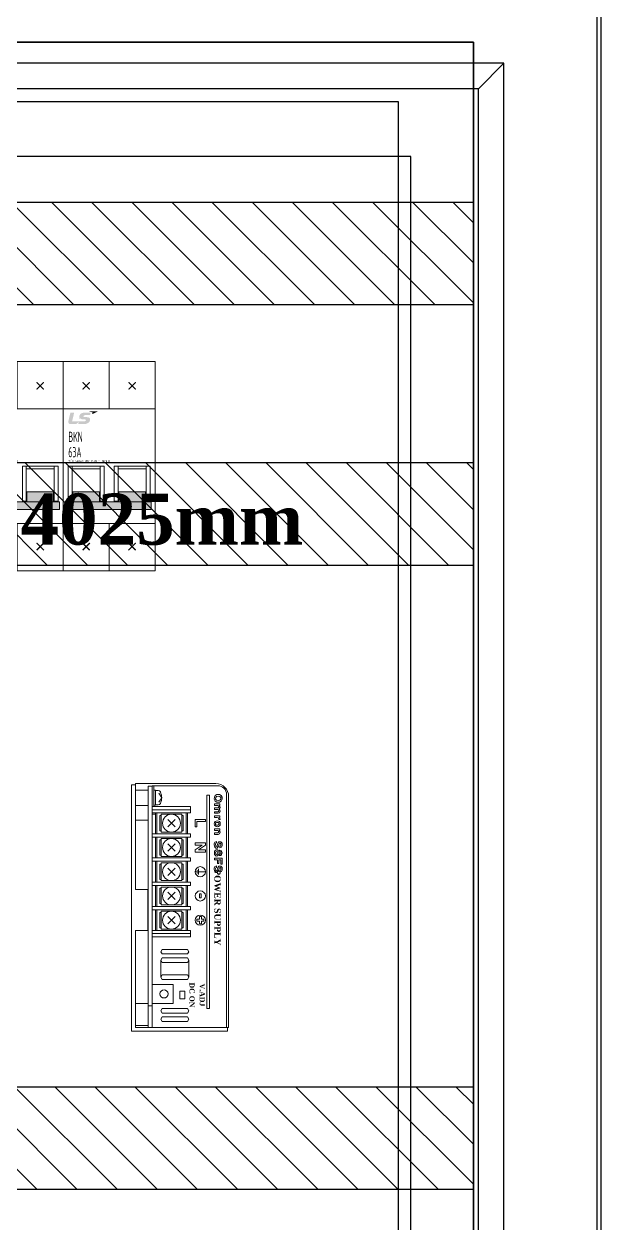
# Model space of a CAD drawing. Header units: millimetres. Extents: x 0 to 3565, y 0 to 2487.
# Drawn here: x 2766.3 to 2992.3, y 1769.7 to 2239.5 of the extents above; entities that cross this region are included whole.
import ezdxf
from ezdxf.enums import TextEntityAlignment as Align

# ---------------------------------------------------------------- set-up
doc = ezdxf.new("R2010")
doc.units = ezdxf.units.MM
doc.layers.add('2', color=2, linetype='Continuous')
doc.layers.add('hw_Text', color=7, linetype='Continuous', lineweight=13)
doc.styles.add('Tahoma', font='timesbd.ttf', dxfattribs={"height": 50})
doc.styles.add('WD_IEC', font='isocp2.shx')

# ---------------------------------------------------------------- blocks, each defined once
blk = doc.blocks.new('*U478')
at = {"ltscale": 100}
h = blk.add_hatch(dxfattribs=at)
h.set_pattern_fill('ANSI31', color=253, scale=3.5, angle=-90, style=0)
h.set_pattern_definition([(315, (295, -0.0001), (7.85772, 7.85772), [])])
h.paths.add_polyline_path([(-102.5, 40), (-102.5, 0), (597.5, 0), (597.5, 40)])
at = {"color": 253, "ltscale": 150}
blk.add_lwpolyline([(-102.5, 40), (-102.5, 0), (597.5, 0), (597.5, 40)], close=True, dxfattribs=at)
at = {"color": 253, "ltscale": 5, "style": 'Tahoma'}
blk.add_attdef('SIZE2', text='', height=20, dxfattribs=at).set_placement((247.5, 18), align=Align.MIDDLE_CENTER)
blk = doc.blocks.new('*U12926')
at = {"color": 20, "linetype": 'ByBlock', "lineweight": 9, "const_width": 0.5}
for points in [[(-1.41, 1.41), (1.41, -1.41)], [(-1.41, -1.41), (1.41, 1.41)]]:
    blk.add_lwpolyline(points, dxfattribs=at)
blk = doc.blocks.new('*U442')
h = blk.add_hatch(color=10)
edge = h.paths.add_edge_path()
edge.add_spline(control_points=[(10.5597, 6.7227), (10.5597, 6.7227), (15.5292, 6.7227), (15.5292, 6.7227), (15.5292, 6.7227), (12.5227, 5.194), (12.5227, 5.194), (12.5227, 5.194), (12.6282, 5.6846), (12.6608, 5.831), (12.6957, 5.9856), (12.6412, 6.0887), (12.451, 6.1474), (12.2549, 6.2072), (10.5597, 6.7227), (10.5597, 6.7227)], knot_values=[0, 0, 0, 0, 1, 1, 1, 2, 2, 2, 3, 3, 3, 4, 4, 4, 5, 5, 5, 5], degree=3, periodic=0)
h = blk.add_hatch(color=152)
edge = h.paths.add_edge_path()
edge.add_spline(control_points=[(8.564, 2.4685), (8.9563, 2.4685), (9.1808, 2.3695), (9.1808, 2.1071), (9.1808, 1.9364), (9.0647, 1.7112), (8.9598, 1.6289), (8.7187, 1.4434), (8.5071, 1.4239), (7.3804, 1.4239), (7.3804, 1.4239), (1.9845, 1.4239), (1.9845, 1.4239), (1.9845, 1.4239), (3.0765, 6), (3.0765, 6), (3.0765, 6), (1.2699, 6), (1.2699, 6), (1.1455, 6), (1.099, 5.9656), (1.0613, 5.8181), (1.0613, 5.8181), (0.0442, 1.6058), (0.0442, 1.6058), (-0.1471, 0.7691), (0.2857, 0), (1.2486, 0), (2.2111, 0), (2.7619, 0), (3.5799, 0), (4.1541, 0), (4.8861, 0.4936), (5.2879, 1.0618), (5.3385, 1.1329), (5.4271, 1.146), (5.3916, 0.9943), (5.3208, 0.6944), (5.236, 0.3324), (5.2144, 0.2429), (5.1738, 0.067), (5.266, 0), (5.3495, 0), (5.3495, 0), (7.4326, 0), (8.0953, 0), (10.4251, 0), (11.3139, 1.1151), (11.4147, 2.4436), (11.4656, 3.1179), (10.9845, 3.6322), (9.6483, 3.6322), (9.6483, 3.6322), (8.9865, 3.6322), (8.6221, 3.6322), (8.2547, 3.6322), (7.8802, 3.7638), (7.8802, 4.0914), (7.8802, 4.4268), (8.308, 4.7296), (8.8585, 4.7296), (8.8585, 4.7296), (11.3596, 4.7296), (11.3596, 4.7296), (11.3596, 4.7296), (11.5587, 5.5206), (11.6019, 5.7037), (11.6558, 5.9342), (11.5877, 6), (11.4182, 6), (11.4182, 6), (8.3288, 6), (8.3288, 6), (6.5328, 6), (5.7269, 4.8013), (5.7269, 3.9445), (5.7269, 3.0871), (6.4178, 2.4697), (8.1984, 2.4697), (8.1984, 2.4697), (8.564, 2.4685), (8.564, 2.4685)], knot_values=[0, 0, 0, 0, 1, 1, 1, 2, 2, 2, 3, 3, 3, 4, 4, 4, 5, 5, 5, 6, 6, 6, 7, 7, 7, 8, 8, 8, 9, 9, 9, 10, 10, 10, 11, 11, 11, 12, 12, 12, 13, 13, 13, 14, 14, 14, 15, 15, 15, 16, 16, 16, 17, 17, 17, 18, 18, 18, 19, 19, 19, 20, 20, 20, 21, 21, 21, 22, 22, 22, 23, 23, 23, 24, 24, 24, 25, 25, 25, 26, 26, 26, 27, 27, 27, 27], degree=3, periodic=0)
at = {"layer": 'Defpoints', "color": 2, "linetype": 'ByBlock', "lineweight": 9}
blk.add_line((5.7544, 3), (5.7544, 3), dxfattribs=at)
blk = doc.blocks.new('*U470')
at = {"linetype": 'ByBlock', "lineweight": 9}
h = blk.add_hatch(color=253, dxfattribs=at)
h.dxf.hatch_style = 1
h.paths.add_polyline_path([(34.5, -17), (34.5, -14), (1.5, -14), (1.5, -17)])
h = blk.add_hatch(color=254, dxfattribs=at)
h.dxf.hatch_style = 1
h.paths.add_polyline_path([(14.25, -14), (14.25, -10), (3.75, -10), (3.75, -14)])
h = blk.add_hatch(color=254, dxfattribs=at)
h.dxf.hatch_style = 1
h.paths.add_polyline_path([(32.25, -14), (32.25, -10), (21.75, -10), (21.75, -14)])
at = {"color": 0, "linetype": 'ByBlock', "lineweight": 9}
for p, q in [((18, 22.5), (18, 41)), ((18, -22.5), (18, -41))]:
    blk.add_line(p, q, dxfattribs=at)
at = {"color": 0, "linetype": 'ByBlock', "lineweight": 18}
for points in [[(0, -41), (36, -41), (36, 41), (0, 41)], [(0, -22.5), (36, -22.5), (36, 22.5), (0, 22.5)]]:
    blk.add_lwpolyline(points, close=True, dxfattribs=at)
at = {"color": 0, "linetype": 'ByBlock', "lineweight": 9}
for points in [[(14.5, -1), (14.5, 0), (3.5, 0), (3.5, -1), (3.5, 0), (2, 0), (2, -13.75), (3.5, -13.75), (3.5, -1), (14.5, -1), (14.5, -13.75), (16, -13.75), (16, 0), (14.5, 0)], [(32.5, -1), (32.5, 0), (21.5, 0), (21.5, -1), (21.5, 0), (20, 0), (20, -13.75), (21.5, -13.75), (21.5, -1), (32.5, -1), (32.5, -13.75), (34, -13.75), (34, 0), (32.5, 0)], [(1.5, -14), (34.5, -14), (34.5, -17), (1.5, -17)], [(3.75, -10), (14.25, -10), (14.25, -14), (3.75, -14)], [(21.75, -10), (32.25, -10), (32.25, -14), (21.75, -14)]]:
    blk.add_lwpolyline(points, close=True, dxfattribs=at)
for p in [(9, 31.5), (27, 31.5)]:
    blk.add_blockref('*U12926', p, dxfattribs=at)
at = {"color": 0, "linetype": 'ByBlock', "lineweight": -2, "xscale": 0.75, "yscale": 0.75, "zscale": 0.75}
blk.add_blockref('*U442', (2, 16.5), dxfattribs=at)
at = {"color": 0, "linetype": 'ByBlock', "lineweight": 9, "xscale": -1, "rotation": 180}
for p in [(9, -31.5), (27, -31.5)]:
    blk.add_blockref('*U12926', p, dxfattribs=at)
at = {"layer": 'Defpoints', "color": 8, "style": 'WD_IEC', "width": 0.75}
blk.add_text('MCB Series:BKN; BKN-c; BKN-b', height=1, dxfattribs=at).set_placement((2, 1.5))
at = {"layer": 'hw_Text', "style": 'WD_IEC', "width": 0.5, "flags": 12}
blk.add_attdef('TYPE', (2, 9.5), '', height=4, dxfattribs=at)
at = {"layer": 'hw_Text', "color": 1, "style": 'WD_IEC', "width": 0.5, "flags": 12}
blk.add_attdef('RATE', (2, 3.5), '', height=4, dxfattribs=at)
blk = doc.blocks.new('*U479')
at = {"ltscale": 100}
h = blk.add_hatch(dxfattribs=at)
h.set_pattern_fill('ANSI31', color=253, scale=3.5, angle=-90, style=0)
h.set_pattern_definition([(315, (622.597, -0.0002), (7.85772, 7.85772), [])])
h.paths.add_polyline_path([(225.1, 40), (225.1, 0), (597.5, 0), (597.5, 40)])
at = {"color": 253, "ltscale": 150}
blk.add_lwpolyline([(225.1, 40), (225.1, 0), (597.5, 0), (597.5, 40)], close=True, dxfattribs=at)
at = {"color": 253, "ltscale": 5, "style": 'Tahoma'}
blk.add_attdef('SIZE2', text='', height=20, dxfattribs=at).set_placement((411.3, 18), align=Align.MIDDLE_CENTER)
blk = doc.blocks.new('*U480')
at = {"ltscale": 100}
h = blk.add_hatch(dxfattribs=at)
h.set_pattern_fill('ANSI31', color=253, scale=3.5, angle=-90, style=0)
h.set_pattern_definition([(315, (-223.195, 8e-05), (7.85772, 7.85772), [])])
h.paths.add_polyline_path([(-361.6, 40), (-361.6, 0), (338.4, 0), (338.4, 40)])
at = {"color": 253, "ltscale": 150}
blk.add_lwpolyline([(-361.6, 40), (-361.6, 0), (338.4, 0), (338.4, 40)], close=True, dxfattribs=at)
at = {"color": 253, "ltscale": 5, "style": 'Tahoma'}
blk.add_attdef('SIZE2', text='', height=20, dxfattribs=at).set_placement((-11.6, 18), align=Align.MIDDLE_CENTER)
blk = doc.blocks.new('*U471')
at = {"color": 0, "lineweight": 5}
for p, q in [((0, 48), (0, -48)), ((1.5, 48), (0, 48)), ((1.5, 48.5), (1.5, 7)), ((33, 48.5), (1.5, 48.5)), ((6.5, -47), (6.5, 47.5)), ((6.5, 47.5), (8.1, 47.5)), ((33.7, 47.7), (8.1, 47.7)), ((8.1, 47.7), (8.1, -38.5)), ((8.1, 47.7), (8.1, -47)), ((8.7, 47.7), (8.7, 39.5)), ((6.5, 46), (1.5, 46)), ((9.4, 45.95), (8.7, 45.95)), ((9.4, 45.95), (9.4, 40.05)), ((10.37, 45.8), (9.4, 45.8)), ((11.8, 43), (10.72, 44.8)), ((11.8, 43), (10.72, 41.2)), ((37.2, -47), (37.2, 44.2)), ((37.2, -47), (37.2, 44.2)), ((38, -47), (38, 43.5)), ((38, -47), (38, 43.5)), ((1.5, 40), (6.5, 40)), ((8.1, 39.5), (23.1, 39.5)), ((23.1, 38.2), (8.1, 38.2)), ((8.7, 40.05), (9.4, 40.05)), ((10.37, 40.2), (9.4, 40.2)), ((23.1, 39.5), (23.1, 37.1)), ((1.5, 34.2), (6.5, 34.2)), ((23.1, 37.1), (8.1, 37.1)), ((8.1, 36.5), (9.3, 36.5)), ((9.3, 28.9), (9.3, 37.1)), ((9.3, 28.9), (9.3, 37.1)), ((9.9, 28.9), (9.9, 37.1)), ((11, 36), (11, 30)), ((11.52, 36), (11, 36)), ((11.52, 36.5), (11.52, 29.5)), ((19.67, 36.5), (11.52, 36.5)), ((17.05, 31.55), (14.15, 34.45)), ((14.15, 31.55), (17.05, 34.45)), ((19.67, 29.5), (19.67, 36.5)), ((20.2, 36), (19.67, 36)), ((20.2, 30), (20.2, 36)), ((21.3, 28.9), (21.3, 37.1)), ((21.9, 28.9), (21.9, 37.1)), ((8.1, 28.9), (23.1, 28.9)), ((11, 30), (11.52, 30)), ((11.52, 29.5), (19.67, 29.5)), ((19.67, 30), (20.2, 30)), ((23.1, 28.9), (23.1, 27.6)), ((23.1, 27.6), (8.1, 27.6)), ((9.3, 19.4), (9.3, 27.6)), ((9.3, 19.4), (9.3, 27.6)), ((9.9, 19.4), (9.9, 27.6)), ((11, 26.5), (11, 20.5)), ((11.52, 26.5), (11, 26.5)), ((11.52, 27), (11.52, 20)), ((19.67, 27), (11.52, 27)), ((17.05, 22.05), (14.15, 24.95)), ((14.15, 22.05), (17.05, 24.95)), ((19.67, 20), (19.67, 27)), ((20.2, 26.5), (19.67, 26.5)), ((20.2, 20.5), (20.2, 26.5)), ((21.3, 19.4), (21.3, 27.6)), ((21.9, 19.4), (21.9, 27.6)), ((8.1, 19.4), (23.1, 19.4)), ((11, 20.5), (11.52, 20.5)), ((11.52, 20), (19.67, 20)), ((19.67, 20.5), (20.2, 20.5)), ((23.1, 19.4), (23.1, 18.1)), ((23.1, 18.1), (8.1, 18.1)), ((9.3, 9.9), (9.3, 18.1)), ((9.3, 9.9), (9.3, 18.1)), ((9.9, 9.9), (9.9, 18.1)), ((11, 17), (11, 11)), ((11.52, 17), (11, 17)), ((19.67, 17.5), (11.52, 17.5)), ((11.52, 17.5), (11.52, 10.5)), ((17.05, 12.55), (14.15, 15.45)), ((14.15, 12.55), (17.05, 15.45)), ((19.67, 10.5), (19.67, 17.5)), ((20.2, 17), (19.67, 17)), ((20.2, 11), (20.2, 17)), ((21.3, 9.9), (21.3, 18.1)), ((21.9, 9.9), (21.9, 18.1)), ((25.13, 14.21), (25.13, 13.79)), ((25.63, 14.65), (25.63, 13.35)), ((26.13, 15.1), (26.13, 12.9)), ((8.1, 9.9), (23.1, 9.9)), ((11, 11), (11.52, 11)), ((11.52, 10.5), (19.67, 10.5)), ((19.67, 11), (20.2, 11)), ((23.1, 9.9), (23.1, 8.6)), ((28.64, 14), (26.13, 14)), ((6.3, 7), (1.5, 7)), ((6.3, -9), (6.3, 7)), ((23.1, 8.6), (8.1, 8.6)), ((9.3, 0.4), (9.3, 8.6)), ((9.3, 0.4), (9.3, 8.6)), ((9.9, 0.4), (9.9, 8.6)), ((11.52, 7.5), (11, 7.5)), ((11, 7.5), (11, 1.5)), ((11.52, 8), (11.52, 1)), ((19.67, 8), (11.52, 8)), ((17.05, 3.05), (14.15, 5.95)), ((14.15, 3.05), (17.05, 5.95)), ((19.67, 1), (19.67, 8)), ((20.2, 7.5), (19.67, 7.5)), ((20.2, 1.5), (20.2, 7.5)), ((21.3, 0.4), (21.3, 8.6)), ((21.9, 0.4), (21.9, 8.6)), ((8.1, 0.4), (23.1, 0.4)), ((11, 1.5), (11.52, 1.5)), ((11.52, 1), (19.67, 1)), ((19.67, 1.5), (20.2, 1.5)), ((23.1, 0.4), (23.1, -0.9)), ((23.1, -0.9), (8.1, -0.9)), ((9.3, -9.1), (9.3, -0.9)), ((9.3, -9.1), (9.3, -0.9)), ((9.9, -9.1), (9.9, -0.9)), ((11, -2), (11, -8)), ((11.52, -2), (11, -2)), ((11.52, -1.5), (11.52, -8.5)), ((19.67, -1.5), (11.52, -1.5)), ((17.05, -6.45), (14.15, -3.55)), ((14.15, -6.45), (17.05, -3.55)), ((19.67, -8.5), (19.67, -1.5)), ((20.2, -2), (19.67, -2)), ((20.2, -8), (20.2, -2)), ((21.3, -9.1), (21.3, -0.9)), ((21.9, -9.1), (21.9, -0.9)), ((1.5, -9), (1.5, -47)), ((1.5, -9), (6.3, -9)), ((23.1, -9.1), (8.1, -9.1)), ((11, -8), (11.52, -8)), ((11.52, -8.5), (19.67, -8.5)), ((19.67, -8), (20.2, -8)), ((23.1, -10.2), (23.1, -9.1)), ((8.1, -10.2), (23.1, -10.2)), ((23.1, -11.5), (8.1, -11.5)), ((23.1, -10.2), (23.1, -11.5)), ((11.9, -16.44), (11.4, -17.34)), ((11.4, -17.34), (11.9, -18.24)), ((21.9, -16.44), (11.9, -16.44)), ((11.9, -18.24), (21.9, -18.24)), ((22.4, -17.34), (21.9, -16.44)), ((21.9, -18.24), (22.4, -17.34)), ((11.9, -19.76), (11.4, -20.66)), ((11.4, -20.66), (11.9, -21.56)), ((21.9, -19.76), (11.9, -19.76)), ((11.9, -21.56), (21.9, -21.56)), ((22.4, -20.66), (21.9, -19.76)), ((21.9, -21.56), (22.4, -20.66)), ((11.9, -26.4), (11.4, -27.3)), ((11.4, -27.3), (11.9, -28.2)), ((21.9, -26.4), (11.9, -26.4)), ((22.4, -27.3), (21.9, -26.4)), ((21.9, -28.2), (22.4, -27.3)), ((16.3, -30.18), (8.1, -30.18)), ((11.9, -28.2), (21.9, -28.2)), ((16.3, -37.58), (16.3, -30.18)), ((18.9, -32.8), (18.9, -35.8)), ((20.9, -32.8), (18.9, -32.8)), ((20.9, -35.8), (20.9, -32.8)), ((8.1, -37.58), (16.3, -37.58)), ((18.9, -35.8), (20.9, -35.8)), ((1.5, -37.7), (6.5, -37.7)), ((6.5, -38.5), (8.1, -38.5)), ((11.9, -39.6), (11.4, -40.5)), ((11.4, -40.5), (11.9, -41.4)), ((21.9, -39.6), (11.9, -39.6)), ((11.9, -41.4), (21.9, -41.4)), ((22.4, -40.5), (21.9, -39.6)), ((21.9, -41.4), (22.4, -40.5)), ((1.5, -46.2), (6.5, -46.2)), ((11.9, -42.9), (11.4, -43.8)), ((11.4, -43.8), (11.9, -44.7)), ((21.9, -42.9), (11.9, -42.9)), ((11.9, -44.7), (21.9, -44.7)), ((22.4, -43.8), (21.9, -42.9)), ((21.9, -44.7), (22.4, -43.8)), ((0, -48), (0, -48.5)), ((37.5, -48.5), (0, -48.5)), ((38, -47), (1.5, -47)), ((37.5, -47), (37.5, -48.5))]:
    blk.add_line(p, q, dxfattribs=at)
at = {"color": 0, "lineweight": 5, "ltscale": 5}
for p, q in [((11.4, -20.66), (11.4, -27.3)), ((22.4, -27.3), (22.4, -20.66))]:
    blk.add_line(p, q, dxfattribs=at)
at = {"color": 0, "lineweight": 5}
for points in [[(29.51, 44.01), (29.51, -39.61), (30.51, -39.61), (30.51, 44.01)], [(34.4, 41.29), (35.04, 41.68), (35.41, 42.36), (35.4, 43.15), (35.02, 43.83), (34.37, 44.19), (33.9, 44.26), (33.43, 44.19), (32.78, 43.83), (32.4, 43.15), (32.39, 42.36), (32.76, 41.68), (33.4, 41.29), (33.9, 41.23), (34.4, 41.29)], [(33.9, 41.9), (34.56, 42.07), (34.9, 42.48), (34.88, 43.03), (34.53, 43.42), (33.9, 43.58), (33.27, 43.42), (32.92, 43.03), (32.9, 42.48), (33.24, 42.07), (33.9, 41.9)], [(25.57, 33.65), (28.9, 33.65), (28.9, 34.46), (24.9, 34.46), (24.9, 31.54), (25.57, 31.54), (25.57, 33.65)], [(33.53, 31.58), (34, 31.69), (34.37, 31.92), (34.62, 32.3), (34.71, 32.77), (34.62, 33.24), (34.37, 33.61), (34, 33.84), (33.53, 33.95), (33.06, 33.84), (32.68, 33.61), (32.43, 33.24), (32.34, 32.77), (32.43, 32.3), (32.68, 31.92), (33.06, 31.69), (33.53, 31.58)], [(32.4, 35.29), (32.4, 35.94), (34.59, 35.94), (34.59, 35.29), (34.37, 35.29), (34.68, 34.52), (34.15, 34.52), (34.03, 35.06), (33.56, 35.29), (32.4, 35.29)], [(33.53, 32.19), (33.81, 32.23), (34.03, 32.36), (34.18, 32.53), (34.24, 32.77), (34.18, 33), (34.03, 33.17), (33.84, 33.27), (33.53, 33.34), (33.24, 33.31), (33.03, 33.17), (32.87, 33), (32.81, 32.77), (32.87, 32.53), (33.03, 32.36), (33.21, 32.26), (33.53, 32.19)], [(28.9, 25.31), (28.9, 24.41), (26.24, 22.61), (28.9, 22.61), (28.9, 21.71), (24.9, 21.71), (24.9, 22.61), (27.69, 24.46), (24.9, 24.46), (24.9, 25.31), (28.9, 25.31)], [(35.46, 21.35), (35.06, 22.33), (34.49, 22.46), (34.06, 22.02), (33.68, 22.55), (33.06, 22.6), (32.5, 22.06), (32.4, 21.38), (32.5, 20.71), (33.09, 20.14), (33.69, 20.24), (34.06, 20.78), (34.45, 20.32), (35.03, 20.41), (35.46, 21.35)], [(33.65, 17.21), (33.65, 18.59), (32.4, 18.59), (32.4, 19.26), (35.4, 19.26), (35.4, 16.93), (34.9, 16.93), (34.9, 18.59), (34.15, 18.59), (34.15, 17.21), (33.65, 17.21)], [(32.81, 21.35), (32.93, 20.95), (33.27, 20.74), (33.64, 20.87), (33.81, 21.25), (33.81, 21.45), (33.66, 21.82), (33.31, 21.96), (32.95, 21.75), (32.81, 21.35)], [(34.43, 21.82), (34.34, 21.75), (34.24, 21.59), (34.24, 21.15), (34.28, 21.08), (34.43, 20.91), (34.78, 20.91), (34.93, 21.05), (35, 21.18), (35, 21.59), (34.9, 21.75), (34.74, 21.86), (34.43, 21.82)], [(27.24, 5.34), (27.24, 3.73), (26.57, 3.73), (26.57, 5.34), (27.24, 5.34)], [(25.57, -4.53), (25.57, -5.38), (26.53, -5.38), (26.53, -6.42), (27.32, -6.42), (27.32, -5.38), (28.28, -5.38), (28.28, -4.53), (27.32, -4.53), (27.32, -3.49), (26.53, -3.49), (26.53, -4.53), (25.57, -4.53)]]:
    blk.add_lwpolyline(points, close=True, dxfattribs=at)
for points in [[(34.56, 40.55), (32.4, 40.55), (32.4, 39.91), (33.71, 39.91), (34.12, 39.64), (34.18, 39.34)], [(33.87, 37.52), (32.4, 37.52), (32.4, 36.88), (33.87, 36.88), (34.42, 37.11), (34.68, 37.69), (34.57, 38.15), (34.24, 38.46), (34.65, 39.21), (34.37, 39.88), (34.34, 39.91), (34.59, 39.91), (34.59, 40.55), (34.56, 40.55)], [(33.87, 39.04), (32.4, 39.04), (32.4, 38.4), (33.71, 38.4), (34.09, 38.2), (34.18, 37.72)], [(33.87, 39.04), (34.08, 39.12), (34.18, 39.34)], [(33.87, 37.52), (34.06, 37.56), (34.18, 37.72)], [(34.09, 29.87), (33.91, 30.12), (33.62, 30.2), (32.4, 30.2), (32.4, 30.85), (34.59, 30.85), (34.59, 30.2), (34.24, 30.2), (34.65, 29.43)], [(33.84, 28.59), (32.4, 28.59), (32.4, 29.23), (33.77, 29.23), (34.09, 29.46), (34.09, 29.87)], [(33.84, 28.59), (34.4, 28.83), (34.65, 29.43)], [(33.27, 25.26), (33.27, 25.9), (32.63, 25.6), (32.31, 24.93), (32.27, 24.49), (32.56, 23.61), (33, 23.28), (33.53, 23.27), (34.09, 23.98)], [(33.27, 25.26), (32.97, 25.13), (32.81, 24.82)], [(32.81, 24.82), (32.93, 24.05)], [(32.93, 24.05), (33.15, 23.91), (33.38, 23.97), (33.53, 24.18)], [(34.53, 23.95), (34.53, 23.34), (35.16, 23.63), (35.46, 24.28), (35.4, 25.19), (34.93, 25.77), (34.22, 25.77), (33.74, 25.19), (33.53, 24.18)], [(34.09, 23.98), (34.31, 24.93)], [(34.93, 24.96), (34.74, 25.16), (34.48, 25.15), (34.31, 24.93)], [(34.53, 23.95), (34.79, 24.04), (34.96, 24.28)], [(34.96, 24.28), (34.93, 24.96)], [(33.27, 15.69), (33.27, 16.33), (32.63, 16.03), (32.31, 15.35), (32.27, 14.91), (32.56, 14.03), (33, 13.7), (33.53, 13.7), (34.09, 14.41)], [(33.27, 15.69), (32.97, 15.56), (32.81, 15.25)], [(32.81, 15.25), (32.93, 14.47)], [(32.93, 14.47), (33.15, 14.34), (33.38, 14.39), (33.53, 14.61)], [(34.53, 14.37), (34.53, 13.77), (35.16, 14.05), (35.46, 14.71), (35.4, 15.62), (34.93, 16.2), (34.22, 16.2), (33.74, 15.62), (33.53, 14.61)], [(34.09, 14.41), (34.31, 15.35)], [(34.93, 15.39), (34.74, 15.59), (34.48, 15.57), (34.31, 15.35)], [(34.53, 14.37), (34.79, 14.47), (34.96, 14.71)], [(34.96, 14.71), (34.93, 15.39)]]:
    blk.add_lwpolyline(points, dxfattribs=at)
for centre, radius in [((15.6, 33), 3.5), ((15.6, 23.5), 3.5), ((15.6, 14), 3.5), ((26.9, 14), 2), ((15.6, 4.5), 3.5), ((26.9, 4.5), 2), ((15.6, -5), 3.5), ((26.9, -5), 2), ((12.7, -33.88), 1.6)]:
    blk.add_circle(centre, radius, dxfattribs=at)
for centre, radius, start, end in [((33, 43.5), 5, 0, 90), ((33.7, 44.2), 3.5, 0, 90), ((10.37, 44.8), 1, 26.7437, 90), ((6.8, 43), 5, 333.2563, 26.7437), ((10.37, 41.2), 1, 270, 333.2563)]:
    blk.add_arc(centre, radius, start, end, dxfattribs=at)
at = {"color": 0, "lineweight": 5, "style": 'Tahoma'}
for s, height, p in [('POWER SUPPLY', 2.5, (33.65, 0.01)), ('DC ON', 2, (23.66, -34.3)), ('V.ADJ', 2, (27.66, -34.3))]:
    blk.add_text(s, height=height, rotation=270, dxfattribs=at).set_placement(p, align=Align.MIDDLE_CENTER)

msp = doc.modelspace()

# ---------------------------------------------------------------- linework, layer by layer
at = {"color": 7}
msp.add_line((2944.34, 2214.08), (2954.34, 2224.08), dxfattribs=at)
for points in [[(2192.34, 1184.58), (2992.34, 1184.58), (2992.34, 2284.58), (2192.34, 2284.58)], [(2193.84, 1186.08), (2990.84, 1186.08), (2990.84, 2283.08), (2193.84, 2283.08)], [(2230.34, 1222.58), (2954.34, 1222.58), (2954.34, 2224.08), (2230.34, 2224.08)], [(2240.34, 1232.58), (2944.34, 1232.58), (2944.34, 2214.08), (2240.34, 2214.08)]]:
    msp.add_lwpolyline(points, close=True, dxfattribs=at)
msp.add_lwpolyline([(2242.34, 2232.31), (2942.34, 2232.31), (2942.34, 1232.31), (2242.34, 1232.31)], close=True)
at = {"color": 1}
msp.add_lwpolyline([(2271.84, 2209.08), (2912.84, 2209.08), (2912.84, 1237.58), (2271.84, 1237.58)], close=True, dxfattribs=at)
at = {"color": 5}
msp.add_lwpolyline([(2266.84, 1259.08), (2917.84, 1259.08), (2917.84, 2187.58), (2266.84, 2187.58)], close=True, dxfattribs=at)
at = {"layer": '2', "color": 7}
for p, q in [((2942.34, 2232.31), (2242.34, 2232.31)), ((2942.34, 1232.31), (2942.34, 2232.31))]:
    msp.add_line(p, q, dxfattribs=at)

# ---------------------------------------------------------------- block references
at = {"ltscale": 5}
for name, p in [('*U478', (2344.84, 2129.56)), ('*U480', (2603.94, 1782.95))]:
    msp.add_blockref(name, p, dxfattribs=at)
at = {"color": 0, "linetype": 'ByBlock', "lineweight": 9}
for p in [(2745.7, 2066.21), (2781.7, 2066.21)]:
    msp.add_blockref('*U470', p, dxfattribs=at).add_auto_attribs({'TYPE': 'BKN', 'RATE': '63A'})
at = {"ltscale": 5}
msp.add_blockref('*U479', (2344.84, 2027.48), dxfattribs=at).add_auto_attribs({'SIZE2': 'W40x372.4025mm'})
msp.add_blockref('*U471', (2808.5, 1893.33))

doc.saveas('drawing.dxf')
